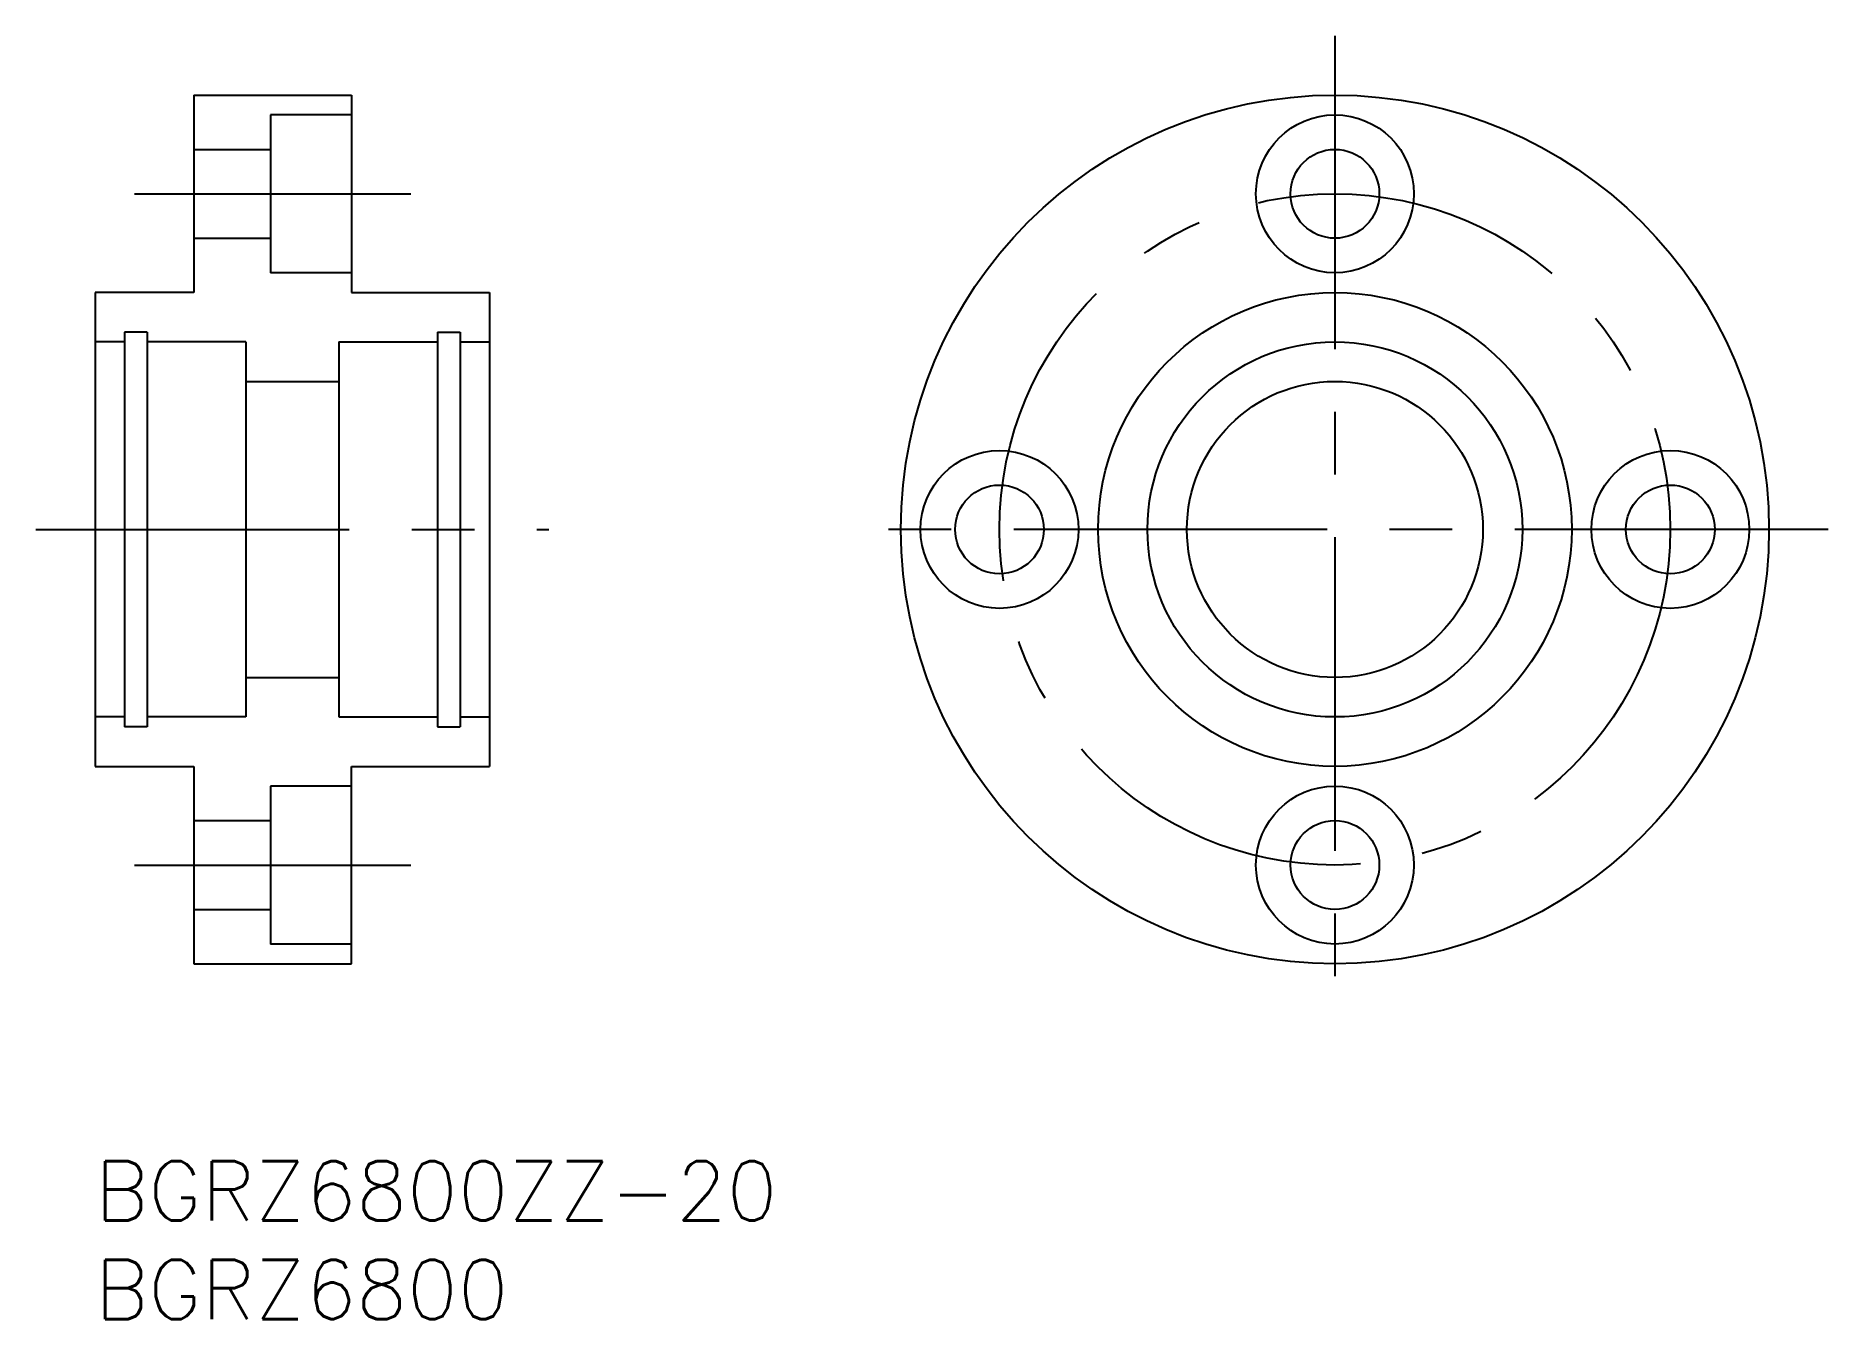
# Model space of a CAD drawing. Extents: x -3 to 87.8, y -8 to 57.
import ezdxf

# ---------------------------------------------------------------- set-up
doc = ezdxf.new("R2010")
doc.units = 0
doc.header["$LTSCALE"] = 0.5
doc.linetypes.add('CENTER', pattern=[50.8, 31.75, -6.35, 6.35, -6.35])
for name, color, linetype in [('MSM_CENTER', 1, 'CENTER'), ('MSM_CONTINUOUS', 7, 'CONTINUOUS'), ('MSM_PART_NUMBER', 7, 'CONTINUOUS')]:
    doc.layers.add(name, color=color, linetype=linetype)
doc.styles.get("Standard").update_dxf_attribs({"font": 'txt.shx', "height": 3, "bigfont": 'bigfont.shx'})

# ---------------------------------------------------------------- blocks, each defined once
blk = doc.blocks.new('*U2')
at = {"layer": 'MSM_PART_NUMBER'}
blk.add_text('BGRZ6800ZZ-20', height=3, dxfattribs=at).set_placement((0, -3))
blk = doc.blocks.new('*U3')
at = {"layer": 'MSM_PART_NUMBER'}
blk.add_text('BGRZ6800', height=3, dxfattribs=at).set_placement((0, -8))

msp = doc.modelspace()

# ---------------------------------------------------------------- linework, layer by layer
at = {"layer": 'MSM_CENTER'}
for p, q in [((62.842, 57), (62.842, 7)), ((2, 49), (16, 49)), ((-3, 32), (23, 32)), ((87.842, 32), (37.842, 32)), ((2, 15), (16, 15))]:
    msp.add_line(p, q, dxfattribs=at)
msp.add_circle((62.842, 32), 17, dxfattribs=at)
at = {"layer": 'MSM_CONTINUOUS'}
for p, q in [((5, 54), (5, 44)), ((5, 54), (13, 54)), ((13, 54), (13, 44)), ((13, 53), (8.9, 53)), ((8.9, 53), (8.9, 45)), ((5, 51.25), (8.9, 51.25)), ((5, 46.75), (8.9, 46.75)), ((13, 45), (8.9, 45)), ((0, 44), (0, 20)), ((5, 44), (0, 44)), ((13, 44), (20, 44)), ((20, 44), (20, 20)), ((1.5, 42), (1.5, 22)), ((2.65, 42), (1.5, 42)), ((2.65, 42), (2.65, 22)), ((17.35, 42), (18.5, 42)), ((17.35, 42), (17.35, 22)), ((18.5, 42), (18.5, 22)), ((1.5, 41.5), (0, 41.5)), ((7.65, 41.5), (2.65, 41.5)), ((7.65, 41.5), (7.65, 22.5)), ((12.35, 41.5), (17.35, 41.5)), ((12.35, 41.5), (12.35, 22.5)), ((18.5, 41.5), (20, 41.5)), ((7.65, 39.5), (12.35, 39.5)), ((7.65, 24.5), (12.35, 24.5)), ((1.5, 22.5), (0, 22.5)), ((2.65, 22), (1.5, 22)), ((7.65, 22.5), (2.65, 22.5)), ((12.35, 22.5), (17.35, 22.5)), ((17.35, 22), (18.5, 22)), ((18.5, 22.5), (20, 22.5)), ((0, 20), (5, 20)), ((5, 20), (5, 10)), ((13, 20), (20, 20)), ((13, 10), (13, 20)), ((8.9, 19), (8.9, 11)), ((13, 19), (8.9, 19)), ((5, 17.25), (8.9, 17.25)), ((5, 12.75), (8.9, 12.75)), ((13, 11), (8.9, 11)), ((5, 10), (13, 10))]:
    msp.add_line(p, q, dxfattribs=at)
for centre, radius in [((62.842, 32), 22), ((62.842, 49), 4), ((62.842, 49), 2.25), ((62.842, 32), 12), ((62.842, 32), 9.5), ((62.842, 32), 7.5), ((45.842, 32), 4), ((79.842, 32), 4), ((45.842, 32), 2.25), ((79.842, 32), 2.25), ((62.842, 15), 4), ((62.842, 15), 2.25)]:
    msp.add_circle(centre, radius, dxfattribs=at)

# ---------------------------------------------------------------- block references
for name in ['*U2', '*U3']:
    msp.add_blockref(name, (0, 0), dxfattribs=at)

doc.saveas('drawing.dxf')
